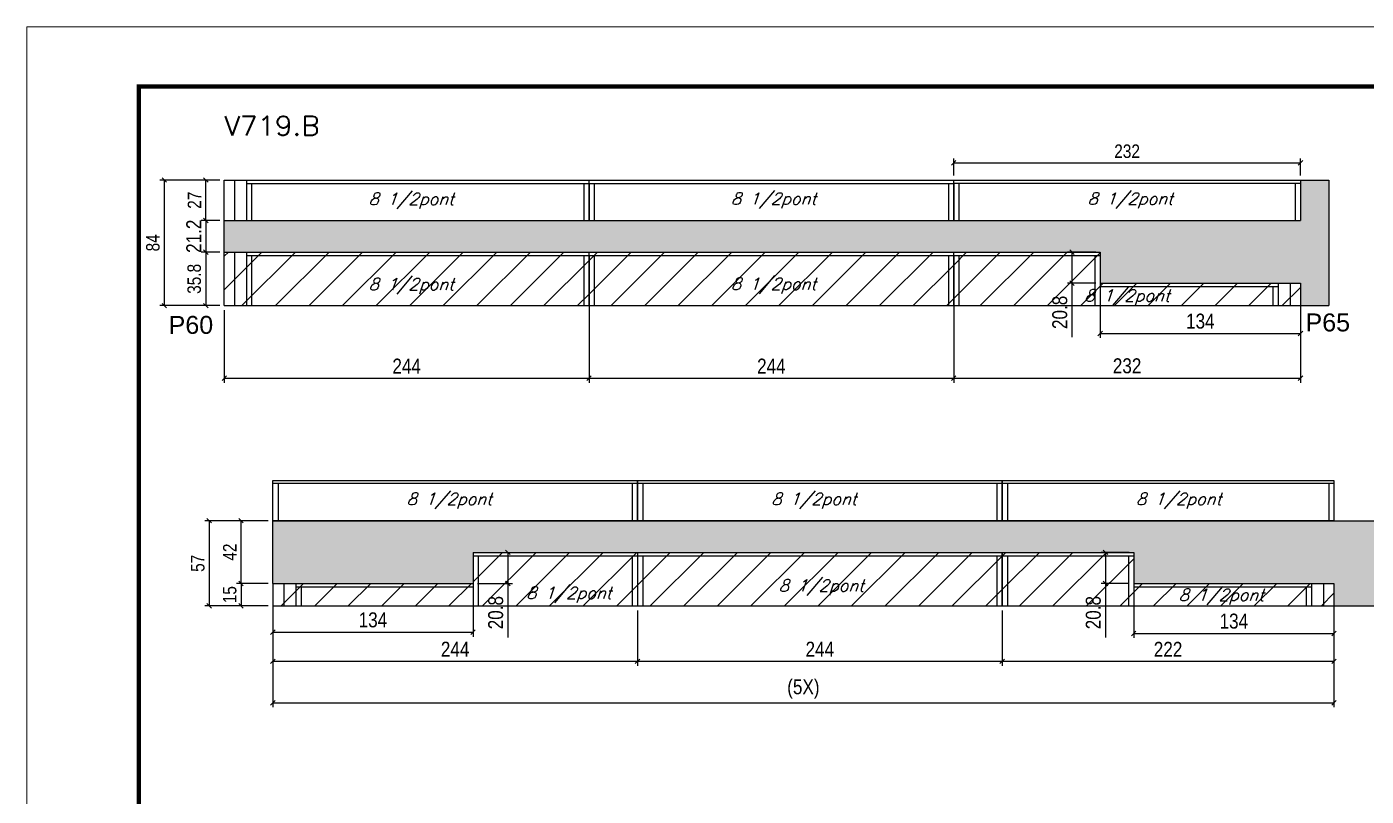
# Model space of a CAD drawing. Extents: x -20960 to -5926, y -2106 to 21915.
# Drawn here: x -12207 to -11311, y 14509 to 15024 of the extents above; entities that cross this region are included whole.
import ezdxf

# ---------------------------------------------------------------- set-up
doc = ezdxf.new("R2010")
doc.units = 0
doc.linetypes.add('DASHED', pattern=[0.75, 0.5, -0.25])
for name, color, linetype in [('5', 5, 'Continuous'), ('COTA', 241, 'Continuous'), ('Painéis', 200, 'Continuous'), ('SARR_2.2x7', 40, 'Continuous'), ('SARR_3.5x7', 81, 'Continuous'), ('texto', 7, 'Continuous')]:
    doc.layers.add(name, color=color, linetype=linetype)
for name, color, linetype, lineweight in [('Folhas', 255, 'Continuous', 9), ('Hachura', 251, 'Continuous', 9), ('SARRAFO DE PRESSAO', 251, 'DASHED', 9), ('Texto Seção', 7, 'Continuous', 15)]:
    doc.layers.add(name, color=color, linetype=linetype, lineweight=lineweight)
doc.styles.add('COTA TECNICA', font='techl___.ttf', dxfattribs={"height": 10})
doc.styles.add('COTA TECNICA-50', font='techl___.ttf', dxfattribs={"height": 9})
doc.styles.add('REGUA-120', font='ROMANS.shx', dxfattribs={"height": 15})
doc.styles.add('Romans', font='romans.shx')
doc.styles.get("Standard").update_dxf_attribs({"font": 'arial.ttf'})
doc.dimstyles.new('COTA PAINEL-50', dxfattribs={"dimtxt": 9, "dimasz": 3, "dimexe": 3, "dimexo": 3, "dimgap": 3, "dimtad": 1, "dimdec": 1, "dimzin": 12, "dimdsep": 46, "dimtxsty": 'COTA TECNICA-50', "dimblk1": 'OBLIQUE', "dimblk2": 'OBLIQUE', "dimsah": 1, "dimcen": 0.9, "dimclrd": 4, "dimclre": 4, "dimclrt": 240, "dimadec": 1, "dimazin": 3, "dimtfac": 1, "dimtdec": 1, "dimtmove": 0, "dimatfit": 3, "dimfxl": 1, "dimtolj": 1, "dimtzin": 12, "dimarcsym": 0})
doc.dimstyles.new('PAINEL', dxfattribs={"dimtxt": 10, "dimasz": 3, "dimexe": 3, "dimexo": 3, "dimgap": 3, "dimtad": 1, "dimdec": 1, "dimzin": 12, "dimdsep": 46, "dimtxsty": 'COTA TECNICA', "dimblk1": 'OBLIQUE', "dimblk2": 'OBLIQUE', "dimsah": 1, "dimcen": 0.9, "dimclrd": 4, "dimclre": 4, "dimclrt": 240, "dimadec": 1, "dimazin": 3, "dimtfac": 1, "dimtdec": 1, "dimtmove": 0, "dimatfit": 3, "dimfxl": 1, "dimtolj": 1, "dimtzin": 12, "dimarcsym": 0})
pattern_1 = [(45, (-154057.68, -13739.281), (-11.2253202, 11.2253202), [])]
pattern_2 = [(45, (-154105.2, -13739.281), (-11.2253202, 11.2253202), [])]

# ---------------------------------------------------------------- blocks, each defined once
blk = doc.blocks.new('9999999999')
at = {"layer": 'Folhas'}
blk.add_lwpolyline([(98138.98, 34190.21), (99623.98, 34190.21), (99623.98, 35240.21), (98138.98, 35240.21)], close=True, dxfattribs=at)
at = {"layer": 'Folhas', "color": 30, "const_width": 3}
blk.add_lwpolyline([(98213.98, 34230.21), (99583.98, 34230.21), (99583.98, 35200.21), (98213.98, 35200.21)], close=True, dxfattribs=at)
blk = doc.blocks.new('_Oblique')
at = {"color": 0, "linetype": 'ByBlock', "lineweight": -2}
blk.add_line((-0.5, -0.5), (0.5, 0.5), dxfattribs=at)
blk = doc.blocks.new('*D747')
at = {"layer": 'COTA', "color": 4, "lineweight": -2, "ltscale": 25, "transparency": 16777216}
for p, q in [((-12074.84, 14834.37), (-12074.84, 14785.81)), ((-11830.84, 14834.37), (-11830.84, 14785.81)), ((-12074.84, 14788.81), (-11830.84, 14788.81))]:
    blk.add_line(p, q, dxfattribs=at)
at = {"layer": 'Defpoints', "color": 0, "ltscale": 25, "transparency": 16777216}
for p in [(-12074.84, 14837.37), (-11830.84, 14837.37), (-11830.84, 14788.81)]:
    blk.add_point(p, dxfattribs=at)
at = {"layer": 'COTA', "color": 4, "lineweight": -2, "ltscale": 25, "transparency": 16777216, "xscale": 3, "yscale": 3, "zscale": 3, "rotation": 180}
blk.add_blockref('_Oblique', (-12074.84, 14788.81), dxfattribs=at)
at = {"layer": 'COTA', "color": 4, "lineweight": -2, "ltscale": 25, "transparency": 16777216, "xscale": 3, "yscale": 3, "zscale": 3}
blk.add_blockref('_Oblique', (-11830.84, 14788.81), dxfattribs=at)
at = {"layer": 'COTA', "color": 240, "ltscale": 25, "transparency": 16777216, "insert": (-11952.84, 14796.88), "char_height": 10, "attachment_point": 5, "style": 'COTA TECNICA'}
blk.add_mtext('\\A1;244', dxfattribs=at)
blk = doc.blocks.new('*D748')
at = {"layer": 'COTA', "color": 4, "lineweight": -2, "ltscale": 25, "transparency": 16777216}
for p, q in [((-11830.84, 14838.37), (-11830.84, 14785.81)), ((-11586.84, 14838.37), (-11586.84, 14785.81)), ((-11830.84, 14788.81), (-11586.84, 14788.81))]:
    blk.add_line(p, q, dxfattribs=at)
at = {"layer": 'Defpoints', "color": 0, "ltscale": 25, "transparency": 16777216}
for p in [(-11830.84, 14841.37), (-11586.84, 14841.37), (-11586.84, 14788.81)]:
    blk.add_point(p, dxfattribs=at)
at = {"layer": 'COTA', "color": 4, "lineweight": -2, "ltscale": 25, "transparency": 16777216, "xscale": 3, "yscale": 3, "zscale": 3, "rotation": 180}
blk.add_blockref('_Oblique', (-11830.84, 14788.81), dxfattribs=at)
at = {"layer": 'COTA', "color": 4, "lineweight": -2, "ltscale": 25, "transparency": 16777216, "xscale": 3, "yscale": 3, "zscale": 3}
blk.add_blockref('_Oblique', (-11586.84, 14788.81), dxfattribs=at)
at = {"layer": 'COTA', "color": 240, "ltscale": 25, "transparency": 16777216, "insert": (-11708.84, 14796.88), "char_height": 10, "attachment_point": 5, "style": 'COTA TECNICA'}
blk.add_mtext('\\A1;244', dxfattribs=at)
blk = doc.blocks.new('*D749')
at = {"layer": 'COTA', "color": 4, "lineweight": -2, "ltscale": 25, "transparency": 16777216}
for p, q in [((-11586.84, 14838.37), (-11586.84, 14785.81)), ((-11354.84, 14834.37), (-11354.84, 14785.81)), ((-11586.84, 14788.81), (-11354.84, 14788.81))]:
    blk.add_line(p, q, dxfattribs=at)
at = {"layer": 'Defpoints', "color": 0, "ltscale": 25, "transparency": 16777216}
for p in [(-11586.84, 14841.37), (-11354.84, 14837.37), (-11354.84, 14788.81)]:
    blk.add_point(p, dxfattribs=at)
at = {"layer": 'COTA', "color": 4, "lineweight": -2, "ltscale": 25, "transparency": 16777216, "xscale": 3, "yscale": 3, "zscale": 3, "rotation": 180}
blk.add_blockref('_Oblique', (-11586.84, 14788.81), dxfattribs=at)
at = {"layer": 'COTA', "color": 4, "lineweight": -2, "ltscale": 25, "transparency": 16777216, "xscale": 3, "yscale": 3, "zscale": 3}
blk.add_blockref('_Oblique', (-11354.84, 14788.81), dxfattribs=at)
at = {"layer": 'COTA', "color": 240, "ltscale": 25, "transparency": 16777216, "insert": (-11470.84, 14797.03), "char_height": 10, "attachment_point": 5, "style": 'COTA TECNICA'}
blk.add_mtext('\\A1;232', dxfattribs=at)
blk = doc.blocks.new('*D750')
at = {"layer": 'COTA', "color": 4, "lineweight": -2, "ltscale": 25, "transparency": 16777216}
for p, q in [((-12042.42, 14633.45), (-12042.42, 14596.4)), ((-11798.42, 14633.45), (-11798.42, 14596.4)), ((-12042.42, 14599.4), (-11798.42, 14599.4))]:
    blk.add_line(p, q, dxfattribs=at)
at = {"layer": 'Defpoints', "color": 0, "ltscale": 25, "transparency": 16777216}
for p in [(-12042.42, 14636.45), (-11798.42, 14636.45), (-11798.42, 14599.4)]:
    blk.add_point(p, dxfattribs=at)
at = {"layer": 'COTA', "color": 4, "lineweight": -2, "ltscale": 25, "transparency": 16777216, "xscale": 3, "yscale": 3, "zscale": 3, "rotation": 180}
blk.add_blockref('_Oblique', (-12042.42, 14599.4), dxfattribs=at)
at = {"layer": 'COTA', "color": 4, "lineweight": -2, "ltscale": 25, "transparency": 16777216, "xscale": 3, "yscale": 3, "zscale": 3}
blk.add_blockref('_Oblique', (-11798.42, 14599.4), dxfattribs=at)
at = {"layer": 'COTA', "color": 240, "ltscale": 25, "transparency": 16777216, "insert": (-11920.42, 14607.47), "char_height": 10, "attachment_point": 5, "style": 'COTA TECNICA'}
blk.add_mtext('\\A1;244', dxfattribs=at)
blk = doc.blocks.new('*D751')
at = {"layer": 'COTA', "color": 4, "lineweight": -2, "ltscale": 25, "transparency": 16777216}
for p, q in [((-11798.42, 14633.45), (-11798.42, 14596.4)), ((-11554.42, 14633.45), (-11554.42, 14596.4)), ((-11798.42, 14599.4), (-11554.42, 14599.4))]:
    blk.add_line(p, q, dxfattribs=at)
at = {"layer": 'Defpoints', "color": 0, "ltscale": 25, "transparency": 16777216}
for p in [(-11798.42, 14636.45), (-11554.42, 14636.45), (-11554.42, 14599.4)]:
    blk.add_point(p, dxfattribs=at)
at = {"layer": 'COTA', "color": 4, "lineweight": -2, "ltscale": 25, "transparency": 16777216, "xscale": 3, "yscale": 3, "zscale": 3, "rotation": 180}
blk.add_blockref('_Oblique', (-11798.42, 14599.4), dxfattribs=at)
at = {"layer": 'COTA', "color": 4, "lineweight": -2, "ltscale": 25, "transparency": 16777216, "xscale": 3, "yscale": 3, "zscale": 3}
blk.add_blockref('_Oblique', (-11554.42, 14599.4), dxfattribs=at)
at = {"layer": 'COTA', "color": 240, "ltscale": 25, "transparency": 16777216, "insert": (-11676.42, 14607.47), "char_height": 10, "attachment_point": 5, "style": 'COTA TECNICA'}
blk.add_mtext('\\A1;244', dxfattribs=at)
blk = doc.blocks.new('*D771')
at = {"layer": 'COTA', "color": 4, "lineweight": -2, "ltscale": 25, "transparency": 16777216}
for p, q in [((-11488.84, 14849.37), (-11488.84, 14815.71)), ((-11354.84, 14849.38), (-11354.84, 14815.71)), ((-11488.84, 14818.71), (-11354.84, 14818.71))]:
    blk.add_line(p, q, dxfattribs=at)
at = {"layer": 'Defpoints', "color": 0, "ltscale": 25, "transparency": 16777216}
for p in [(-11488.84, 14852.37), (-11354.84, 14852.38), (-11354.84, 14818.71)]:
    blk.add_point(p, dxfattribs=at)
at = {"layer": 'COTA', "color": 4, "lineweight": -2, "ltscale": 25, "transparency": 16777216, "xscale": 3, "yscale": 3, "zscale": 3, "rotation": 180}
blk.add_blockref('_Oblique', (-11488.84, 14818.71), dxfattribs=at)
at = {"layer": 'COTA', "color": 4, "lineweight": -2, "ltscale": 25, "transparency": 16777216, "xscale": 3, "yscale": 3, "zscale": 3}
blk.add_blockref('_Oblique', (-11354.84, 14818.71), dxfattribs=at)
at = {"layer": 'COTA', "color": 240, "ltscale": 25, "transparency": 16777216, "insert": (-11421.84, 14826.93), "char_height": 10, "attachment_point": 5, "style": 'COTA TECNICA'}
blk.add_mtext('\\A1;134', dxfattribs=at)
blk = doc.blocks.new('*D772')
at = {"layer": 'COTA', "color": 4, "lineweight": -2, "ltscale": 25, "transparency": 16777216}
for p, q in [((-12042.42, 14648.45), (-12042.42, 14615.83)), ((-11908.42, 14648.45), (-11908.42, 14615.83)), ((-12042.42, 14618.83), (-11908.42, 14618.83))]:
    blk.add_line(p, q, dxfattribs=at)
at = {"layer": 'Defpoints', "color": 0, "ltscale": 25, "transparency": 16777216}
for p in [(-12042.42, 14651.45), (-11908.42, 14651.45), (-11908.42, 14618.83)]:
    blk.add_point(p, dxfattribs=at)
at = {"layer": 'COTA', "color": 4, "lineweight": -2, "ltscale": 25, "transparency": 16777216, "xscale": 3, "yscale": 3, "zscale": 3, "rotation": 180}
blk.add_blockref('_Oblique', (-12042.42, 14618.83), dxfattribs=at)
at = {"layer": 'COTA', "color": 4, "lineweight": -2, "ltscale": 25, "transparency": 16777216, "xscale": 3, "yscale": 3, "zscale": 3}
blk.add_blockref('_Oblique', (-11908.42, 14618.83), dxfattribs=at)
at = {"layer": 'COTA', "color": 240, "ltscale": 25, "transparency": 16777216, "insert": (-11975.42, 14627.05), "char_height": 10, "attachment_point": 5, "style": 'COTA TECNICA'}
blk.add_mtext('\\A1;134', dxfattribs=at)
blk = doc.blocks.new('*D773')
at = {"layer": 'COTA', "color": 4, "lineweight": -2, "ltscale": 25, "transparency": 16777216}
for p, q in [((-11491.84, 14873.17), (-11510.7, 14873.17)), ((-11507.7, 14873.17), (-11507.7, 14852.37)), ((-11491.84, 14852.37), (-11510.7, 14852.37)), ((-11507.7, 14852.37), (-11507.7, 14816.33))]:
    blk.add_line(p, q, dxfattribs=at)
at = {"layer": 'Defpoints', "color": 0, "ltscale": 25, "transparency": 16777216}
for p in [(-11488.84, 14873.17), (-11507.7, 14852.37), (-11488.84, 14852.37)]:
    blk.add_point(p, dxfattribs=at)
at = {"layer": 'COTA', "color": 4, "lineweight": -2, "ltscale": 25, "transparency": 16777216, "xscale": 3, "yscale": 3, "zscale": 3}
for p, rotation in [((-11507.7, 14873.17), 90), ((-11507.7, 14852.37), 270)]:
    blk.add_blockref('_Oblique', p, dxfattribs=dict(at, rotation=rotation))
at = {"layer": 'COTA', "color": 240, "ltscale": 25, "transparency": 16777216, "insert": (-11515.83, 14832.85), "char_height": 10, "attachment_point": 5, "rotation": 90, "style": 'COTA TECNICA'}
blk.add_mtext('\\A1;20.8', dxfattribs=at)
blk = doc.blocks.new('*D774')
at = {"layer": 'COTA', "color": 4, "lineweight": -2, "ltscale": 25, "transparency": 16777216}
for p, q in [((-11905.42, 14672.25), (-11882.12, 14672.25)), ((-11885.12, 14672.25), (-11885.12, 14651.45)), ((-11905.42, 14651.45), (-11882.12, 14651.45)), ((-11885.12, 14651.45), (-11885.12, 14615.41))]:
    blk.add_line(p, q, dxfattribs=at)
at = {"layer": 'Defpoints', "color": 0, "ltscale": 25, "transparency": 16777216}
for p in [(-11908.42, 14672.25), (-11908.42, 14651.45), (-11885.12, 14651.45)]:
    blk.add_point(p, dxfattribs=at)
at = {"layer": 'COTA', "color": 4, "lineweight": -2, "ltscale": 25, "transparency": 16777216, "xscale": 3, "yscale": 3, "zscale": 3}
for p, rotation in [((-11885.12, 14672.25), 90), ((-11885.12, 14651.45), 270)]:
    blk.add_blockref('_Oblique', p, dxfattribs=dict(at, rotation=rotation))
at = {"layer": 'COTA', "color": 240, "ltscale": 25, "transparency": 16777216, "insert": (-11893.24, 14631.93), "char_height": 10, "attachment_point": 5, "rotation": 90, "style": 'COTA TECNICA'}
blk.add_mtext('\\A1;20.8', dxfattribs=at)
blk = doc.blocks.new('*D752')
at = {"layer": 'COTA', "color": 4, "lineweight": -2, "ltscale": 25, "transparency": 16777216}
for p, q in [((-12077.84, 14894.37), (-12090.25, 14894.37)), ((-12087.25, 14894.37), (-12087.25, 14873.17)), ((-12077.84, 14873.17), (-12090.25, 14873.17))]:
    blk.add_line(p, q, dxfattribs=at)
at = {"layer": 'Defpoints', "color": 0, "ltscale": 25, "transparency": 16777216}
for p in [(-12074.84, 14894.37), (-12087.25, 14873.17), (-12074.84, 14873.17)]:
    blk.add_point(p, dxfattribs=at)
at = {"layer": 'COTA', "color": 4, "lineweight": -2, "ltscale": 25, "transparency": 16777216, "xscale": 3, "yscale": 3, "zscale": 3}
for p, rotation in [((-12087.25, 14894.37), 90), ((-12087.25, 14873.17), 270)]:
    blk.add_blockref('_Oblique', p, dxfattribs=dict(at, rotation=rotation))
at = {"layer": 'COTA', "color": 240, "ltscale": 25, "transparency": 16777216, "insert": (-12095.3, 14883.77), "char_height": 10, "attachment_point": 5, "rotation": 90, "style": 'COTA TECNICA'}
blk.add_mtext('\\A1;21.2', dxfattribs=at)
blk = doc.blocks.new('*D775')
at = {"layer": 'COTA', "color": 4, "lineweight": -2, "ltscale": 25, "transparency": 16777216}
for p, q in [((-11554.42, 14633.45), (-11554.42, 14596.4)), ((-11332.42, 14633.45), (-11332.42, 14596.4)), ((-11554.42, 14599.4), (-11332.42, 14599.4))]:
    blk.add_line(p, q, dxfattribs=at)
at = {"layer": 'Defpoints', "color": 0, "ltscale": 25, "transparency": 16777216}
for p in [(-11554.42, 14636.45), (-11332.42, 14636.45), (-11332.42, 14599.4)]:
    blk.add_point(p, dxfattribs=at)
at = {"layer": 'COTA', "color": 4, "lineweight": -2, "ltscale": 25, "transparency": 16777216, "xscale": 3, "yscale": 3, "zscale": 3, "rotation": 180}
blk.add_blockref('_Oblique', (-11554.42, 14599.4), dxfattribs=at)
at = {"layer": 'COTA', "color": 4, "lineweight": -2, "ltscale": 25, "transparency": 16777216, "xscale": 3, "yscale": 3, "zscale": 3}
blk.add_blockref('_Oblique', (-11332.42, 14599.4), dxfattribs=at)
at = {"layer": 'COTA', "color": 240, "ltscale": 25, "transparency": 16777216, "insert": (-11443.42, 14607.4), "char_height": 10, "attachment_point": 5, "style": 'COTA TECNICA'}
blk.add_mtext('\\A1;222', dxfattribs=at)
blk = doc.blocks.new('*D776')
at = {"layer": 'COTA', "color": 4, "lineweight": -2, "ltscale": 25, "transparency": 16777216}
for p, q in [((-11466.42, 14648.45), (-11466.42, 14615)), ((-11332.42, 14648.46), (-11332.42, 14615)), ((-11466.42, 14618), (-11332.42, 14618))]:
    blk.add_line(p, q, dxfattribs=at)
at = {"layer": 'Defpoints', "color": 0, "ltscale": 25, "transparency": 16777216}
for p in [(-11466.42, 14651.45), (-11332.42, 14651.46), (-11332.42, 14618)]:
    blk.add_point(p, dxfattribs=at)
at = {"layer": 'COTA', "color": 4, "lineweight": -2, "ltscale": 25, "transparency": 16777216, "xscale": 3, "yscale": 3, "zscale": 3, "rotation": 180}
blk.add_blockref('_Oblique', (-11466.42, 14618), dxfattribs=at)
at = {"layer": 'COTA', "color": 4, "lineweight": -2, "ltscale": 25, "transparency": 16777216, "xscale": 3, "yscale": 3, "zscale": 3}
blk.add_blockref('_Oblique', (-11332.42, 14618), dxfattribs=at)
at = {"layer": 'COTA', "color": 240, "ltscale": 25, "transparency": 16777216, "insert": (-11399.42, 14626.21), "char_height": 10, "attachment_point": 5, "style": 'COTA TECNICA'}
blk.add_mtext('\\A1;134', dxfattribs=at)
blk = doc.blocks.new('*D777')
at = {"layer": 'COTA', "color": 4, "lineweight": -2, "ltscale": 25, "transparency": 16777216}
for p, q in [((-11469.42, 14672.25), (-11488.28, 14672.25)), ((-11485.28, 14672.25), (-11485.28, 14651.45)), ((-11469.42, 14651.45), (-11488.28, 14651.45)), ((-11485.28, 14651.45), (-11485.28, 14615.41))]:
    blk.add_line(p, q, dxfattribs=at)
at = {"layer": 'Defpoints', "color": 0, "ltscale": 25, "transparency": 16777216}
for p in [(-11466.42, 14672.25), (-11485.28, 14651.45), (-11466.42, 14651.45)]:
    blk.add_point(p, dxfattribs=at)
at = {"layer": 'COTA', "color": 4, "lineweight": -2, "ltscale": 25, "transparency": 16777216, "xscale": 3, "yscale": 3, "zscale": 3}
for p, rotation in [((-11485.28, 14672.25), 90), ((-11485.28, 14651.45), 270)]:
    blk.add_blockref('_Oblique', p, dxfattribs=dict(at, rotation=rotation))
at = {"layer": 'COTA', "color": 240, "ltscale": 25, "transparency": 16777216, "insert": (-11493.41, 14631.93), "char_height": 10, "attachment_point": 5, "rotation": 90, "style": 'COTA TECNICA'}
blk.add_mtext('\\A1;20.8', dxfattribs=at)
blk = doc.blocks.new('*D765')
at = {"layer": 'COTA', "color": 4, "lineweight": -2, "ltscale": 25, "transparency": 16777216}
for p, q in [((-12042.42, 14633.45), (-12042.42, 14568.6)), ((-11332.42, 14597.45), (-11332.42, 14568.6)), ((-12042.42, 14571.6), (-11332.42, 14571.6))]:
    blk.add_line(p, q, dxfattribs=at)
at = {"layer": 'Defpoints', "color": 0, "ltscale": 25, "transparency": 16777216}
for p in [(-12042.42, 14636.45), (-11332.42, 14600.45), (-11332.42, 14571.6)]:
    blk.add_point(p, dxfattribs=at)
at = {"layer": 'COTA', "color": 4, "lineweight": -2, "ltscale": 25, "transparency": 16777216, "xscale": 3, "yscale": 3, "zscale": 3, "rotation": 180}
blk.add_blockref('_Oblique', (-12042.42, 14571.6), dxfattribs=at)
at = {"layer": 'COTA', "color": 4, "lineweight": -2, "ltscale": 25, "transparency": 16777216, "xscale": 3, "yscale": 3, "zscale": 3}
blk.add_blockref('_Oblique', (-11332.42, 14571.6), dxfattribs=at)
at = {"layer": 'COTA', "color": 240, "ltscale": 25, "transparency": 16777216, "insert": (-11687.42, 14580.82), "char_height": 10, "attachment_point": 5, "style": 'COTA TECNICA'}
blk.add_mtext('\\A1;(5X)', dxfattribs=at)
blk = doc.blocks.new('*D739')
at = {"layer": 'COTA', "color": 4, "lineweight": -2, "transparency": 16777216}
for p, q in [((-12077.84, 14921.37), (-12118.01, 14921.37)), ((-12115.01, 14921.37), (-12115.01, 14837.37)), ((-12077.84, 14837.37), (-12118.01, 14837.37))]:
    blk.add_line(p, q, dxfattribs=at)
at = {"layer": 'Defpoints', "color": 0, "transparency": 16777216}
for p in [(-12074.84, 14921.37), (-12115.01, 14837.37), (-12074.84, 14837.37)]:
    blk.add_point(p, dxfattribs=at)
at = {"layer": 'COTA', "color": 4, "lineweight": -2, "transparency": 16777216, "xscale": 3, "yscale": 3, "zscale": 3}
for p, rotation in [((-12115.01, 14921.37), 90), ((-12115.01, 14837.37), 270)]:
    blk.add_blockref('_Oblique', p, dxfattribs=dict(at, rotation=rotation))
at = {"layer": 'COTA', "color": 240, "transparency": 16777216, "insert": (-12122.6, 14879.37), "char_height": 9, "attachment_point": 5, "rotation": 90, "style": 'COTA TECNICA-50'}
blk.add_mtext('\\A1;84', dxfattribs=at)
blk = doc.blocks.new('*D758')
at = {"layer": 'COTA', "color": 4, "lineweight": -2, "transparency": 16777216}
for p, q in [((-12045.42, 14693.45), (-12087.96, 14693.45)), ((-12084.96, 14693.45), (-12084.96, 14636.45)), ((-12045.42, 14636.45), (-12087.96, 14636.45))]:
    blk.add_line(p, q, dxfattribs=at)
at = {"layer": 'Defpoints', "color": 0, "transparency": 16777216}
for p in [(-12042.42, 14693.45), (-12084.96, 14636.45), (-12042.42, 14636.45)]:
    blk.add_point(p, dxfattribs=at)
at = {"layer": 'COTA', "color": 4, "lineweight": -2, "transparency": 16777216, "xscale": 3, "yscale": 3, "zscale": 3}
for p, rotation in [((-12084.96, 14693.45), 90), ((-12084.96, 14636.45), 270)]:
    blk.add_blockref('_Oblique', p, dxfattribs=dict(at, rotation=rotation))
at = {"layer": 'COTA', "color": 240, "transparency": 16777216, "insert": (-12092.56, 14664.95), "char_height": 9, "attachment_point": 5, "rotation": 90, "style": 'COTA TECNICA-50'}
blk.add_mtext('\\A1;57', dxfattribs=at)
blk = doc.blocks.new('*D759')
at = {"layer": 'COTA', "color": 4, "lineweight": -2, "transparency": 16777216}
for p, q in [((-12077.84, 14873.17), (-12090.25, 14873.17)), ((-12087.25, 14873.17), (-12087.25, 14837.37)), ((-12077.84, 14837.37), (-12090.25, 14837.37))]:
    blk.add_line(p, q, dxfattribs=at)
at = {"layer": 'Defpoints', "color": 0, "transparency": 16777216}
for p in [(-12074.84, 14873.17), (-12087.25, 14837.37), (-12074.84, 14837.37)]:
    blk.add_point(p, dxfattribs=at)
at = {"layer": 'COTA', "color": 4, "lineweight": -2, "transparency": 16777216, "xscale": 3, "yscale": 3, "zscale": 3}
for p, rotation in [((-12087.25, 14873.17), 90), ((-12087.25, 14837.37), 270)]:
    blk.add_blockref('_Oblique', p, dxfattribs=dict(at, rotation=rotation))
at = {"layer": 'COTA', "color": 240, "transparency": 16777216, "insert": (-12094.96, 14855.27), "char_height": 9, "attachment_point": 5, "rotation": 90, "style": 'COTA TECNICA-50'}
blk.add_mtext('\\A1;35.8', dxfattribs=at)
blk = doc.blocks.new('*D760')
at = {"layer": 'COTA', "color": 4, "lineweight": -2, "transparency": 16777216}
for p, q in [((-12045.42, 14651.45), (-12066.62, 14651.45)), ((-12063.62, 14651.45), (-12063.62, 14636.45)), ((-12045.42, 14636.45), (-12066.62, 14636.45))]:
    blk.add_line(p, q, dxfattribs=at)
at = {"layer": 'Defpoints', "color": 0, "transparency": 16777216}
for p in [(-12042.42, 14651.45), (-12063.62, 14636.45), (-12042.42, 14636.45)]:
    blk.add_point(p, dxfattribs=at)
at = {"layer": 'COTA', "color": 4, "lineweight": -2, "transparency": 16777216, "xscale": 3, "yscale": 3, "zscale": 3}
for p, rotation in [((-12063.62, 14651.45), 90), ((-12063.62, 14636.45), 270)]:
    blk.add_blockref('_Oblique', p, dxfattribs=dict(at, rotation=rotation))
at = {"layer": 'COTA', "color": 240, "transparency": 16777216, "insert": (-12071.22, 14643.95), "char_height": 9, "attachment_point": 5, "rotation": 90, "style": 'COTA TECNICA-50'}
blk.add_mtext('\\A1;15', dxfattribs=at)
blk = doc.blocks.new('*D740')
at = {"layer": 'COTA', "color": 4, "lineweight": -2, "transparency": 16777216}
for p, q in [((-12045.42, 14693.45), (-12066.62, 14693.45)), ((-12063.62, 14651.45), (-12063.62, 14693.45)), ((-12045.42, 14651.45), (-12066.62, 14651.45))]:
    blk.add_line(p, q, dxfattribs=at)
at = {"layer": 'Defpoints', "color": 0, "transparency": 16777216}
for p in [(-12063.62, 14693.45), (-12042.42, 14693.45), (-12042.42, 14651.45)]:
    blk.add_point(p, dxfattribs=at)
at = {"layer": 'COTA', "color": 4, "lineweight": -2, "transparency": 16777216, "xscale": 3, "yscale": 3, "zscale": 3}
for p, rotation in [((-12063.62, 14693.45), 90), ((-12063.62, 14651.45), 270)]:
    blk.add_blockref('_Oblique', p, dxfattribs=dict(at, rotation=rotation))
at = {"layer": 'COTA', "color": 240, "transparency": 16777216, "insert": (-12071.19, 14672.45), "char_height": 9, "attachment_point": 5, "rotation": 90, "style": 'COTA TECNICA-50'}
blk.add_mtext('\\A1;42', dxfattribs=at)
blk = doc.blocks.new('*D754')
at = {"layer": 'COTA', "color": 4, "lineweight": -2, "transparency": 16777216}
for p, q in [((-12077.84, 14921.37), (-12090.25, 14921.37)), ((-12087.25, 14894.37), (-12087.25, 14921.37)), ((-12077.84, 14894.37), (-12090.25, 14894.37))]:
    blk.add_line(p, q, dxfattribs=at)
at = {"layer": 'Defpoints', "color": 0, "transparency": 16777216}
for p in [(-12087.25, 14921.37), (-12074.84, 14921.37), (-12074.84, 14894.37)]:
    blk.add_point(p, dxfattribs=at)
at = {"layer": 'COTA', "color": 4, "lineweight": -2, "transparency": 16777216, "xscale": 3, "yscale": 3, "zscale": 3}
for p, rotation in [((-12087.25, 14921.37), 90), ((-12087.25, 14894.37), 270)]:
    blk.add_blockref('_Oblique', p, dxfattribs=dict(at, rotation=rotation))
at = {"layer": 'COTA', "color": 240, "transparency": 16777216, "insert": (-12094.81, 14907.87), "char_height": 9, "attachment_point": 5, "rotation": 90, "style": 'COTA TECNICA-50'}
blk.add_mtext('\\A1;27', dxfattribs=at)
blk = doc.blocks.new('*D755')
at = {"layer": 'COTA', "color": 4, "lineweight": -2, "transparency": 16777216}
for p, q in [((-11586.84, 14924.37), (-11586.84, 14935.92)), ((-11586.84, 14932.92), (-11354.84, 14932.92)), ((-11354.84, 14924.37), (-11354.84, 14935.92))]:
    blk.add_line(p, q, dxfattribs=at)
at = {"layer": 'Defpoints', "color": 0, "transparency": 16777216}
for p in [(-11354.84, 14932.92), (-11586.84, 14921.37), (-11354.84, 14921.37)]:
    blk.add_point(p, dxfattribs=at)
at = {"layer": 'COTA', "color": 4, "lineweight": -2, "transparency": 16777216, "xscale": 3, "yscale": 3, "zscale": 3, "rotation": 180}
blk.add_blockref('_Oblique', (-11586.84, 14932.92), dxfattribs=at)
at = {"layer": 'COTA', "color": 4, "lineweight": -2, "transparency": 16777216, "xscale": 3, "yscale": 3, "zscale": 3}
blk.add_blockref('_Oblique', (-11354.84, 14932.92), dxfattribs=at)
at = {"layer": 'COTA', "color": 240, "transparency": 16777216, "insert": (-11470.84, 14940.62), "char_height": 9, "attachment_point": 5, "style": 'COTA TECNICA-50'}
blk.add_mtext('\\A1;232', dxfattribs=at)

msp = doc.modelspace()

# ---------------------------------------------------------------- hatches: boundary and pattern name
at = {"layer": 'COTA', "linetype": 'ByBlock'}
h = msp.add_hatch(dxfattribs=at)
h.set_pattern_fill('AR-CONC', color=256, scale=0.03)
h.set_pattern_definition([(50, (-152506.6997, -9144.981), (5.46554007, -0.47817257), [0.5715, -6.2865]), (355, (-152506.6997, -9144.981), (-1.05730264, 5.73170536), [0.4572, -5.02921753]), (100.4514447, (-152506.244, -9145.021), (4.40823741, 5.25353256), [0.48570026, -5.34270734]), (46.1842, (-152506.7, -9143.457), (8.13237123, -1.26126984), [0.85725, -9.42975]), (96.6355576, (-152506.022, -9143.562), (7.122124, 7.42278374), [0.7285507, -8.01406824]), (351.184151, (-152506.7, -9143.457), (7.122124, 7.42278374), [0.685799, -7.54379196]), (21, (-152505.9377, -9143.838), (4.54843174, -3.06795595), [0.5715, -6.2865]), (326, (-152505.9377, -9143.838), (1.85406085, 5.52563898), [0.4572, -5.0292]), (71.451445, (-152505.5586, -9144.0936), (6.40249258, 2.45768307), [0.48570026, -5.34269813]), (37.5, (-152506.6997, -9144.9809), (0.092658098, 2.536651166), [0, -4.96824, 0, -5.1054, 0, -5.04825]), (7.5, (-152506.6997, -9144.981), (2.004589875, 3.005417245), [0, -2.91084, 0, -4.85394, 0, -1.92405]), (327.5, (-152508.399, -9144.9809), (4.067717855, -0.17186232), [0, -1.905, 0, -5.9436, 0, -7.8867]), (317.5, (-152509.161, -9144.981), (4.44387544, 0.76279473), [0, -2.4765, 0, -3.94716, 0, -5.6007])])
h.paths.add_polyline_path([(-11354.84, 14921.37), (-11354.84, 14894.37), (-12074.84, 14894.37), (-12074.84, 14873.17), (-11488.84, 14873.17), (-11488.84, 14852.37), (-11354.84, 14852.37), (-11354.84, 14837.37), (-11335.84, 14837.37), (-11335.84, 14921.37)])
h = msp.add_hatch(dxfattribs=at)
h.set_pattern_fill('AR-CONC', color=256, scale=0.03)
h.set_pattern_definition([(50, (-154057.6803, -13739.2813), (5.46554007, -0.47817257), [0.5715, -6.2865]), (355, (-154057.6803, -13739.2813), (-1.05730264, 5.73170536), [0.4572, -5.02921753]), (100.4514447, (-154057.225, -13739.321), (4.40823741, 5.25353256), [0.48570026, -5.34270734]), (46.1842, (-154057.68, -13737.757), (8.13237123, -1.26126984), [0.85725, -9.42975]), (96.6355576, (-154057.003, -13737.8624), (7.122124, 7.42278374), [0.7285507, -8.01406824]), (351.184151, (-154057.68, -13737.757), (7.122124, 7.42278374), [0.685799, -7.54379196]), (21, (-154056.9183, -13738.1383), (4.54843174, -3.06795595), [0.5715, -6.2865]), (326, (-154056.9183, -13738.1383), (1.85406085, 5.52563898), [0.4572, -5.0292]), (71.451445, (-154056.5393, -13738.394), (6.40249258, 2.45768307), [0.48570026, -5.34269813]), (37.5, (-154057.6803, -13739.2813), (0.092658098, 2.536651166), [0, -4.96824, 0, -5.1054, 0, -5.04825]), (7.5, (-154057.6803, -13739.2813), (2.004589875, 3.005417245), [0, -2.91084, 0, -4.85394, 0, -1.92405]), (327.5, (-154059.3796, -13739.2813), (4.067717855, -0.17186232), [0, -1.905, 0, -5.9436, 0, -7.8867]), (317.5, (-154060.1416, -13739.2813), (4.44387544, 0.76279473), [0, -2.4765, 0, -3.94716, 0, -5.6007])])
h.paths.add_polyline_path([(-11297.85, 14651.45), (-11163.85, 14651.45), (-11163.85, 14672.25), (-10952.35, 14672.26), (-10836.35, 14672.25), (-10836.35, 14693.45), (-10952.35, 14693.45), (-11908.42, 14693.45), (-12042.42, 14693.45), (-12042.42, 14651.45), (-11908.42, 14651.45), (-11908.42, 14672.25), (-11554.42, 14672.25), (-11554.42, 14672.25), (-11466.42, 14672.25), (-11466.42, 14651.45), (-11332.42, 14651.45), (-11332.42, 14636.45), (-11297.85, 14636.45)])
at = {"layer": 'Hachura', "ltscale": 25}
h = msp.add_hatch(dxfattribs=at)
h.set_pattern_fill('ANSI31', color=256, scale=5)
h.set_pattern_definition(pattern_2)
h.paths.add_polyline_path([(-12074.84, 14837.37), (-11830.84, 14837.37), (-11830.84, 14873.17), (-12074.84, 14873.17)])
h = msp.add_hatch(dxfattribs=at)
h.set_pattern_fill('ANSI31', color=256, scale=5)
h.set_pattern_definition(pattern_2)
h.paths.add_polyline_path([(-11830.84, 14837.37), (-11586.84, 14837.37), (-11586.84, 14873.17), (-11830.84, 14873.17)])
h = msp.add_hatch(dxfattribs=at)
h.set_pattern_fill('ANSI31', color=256, scale=5)
h.set_pattern_definition(pattern_2)
h.paths.add_polyline_path([(-11586.84, 14837.37), (-11354.84, 14837.37), (-11354.84, 14852.37), (-11488.84, 14852.37), (-11488.84, 14873.17), (-11586.84, 14873.17)])
h = msp.add_hatch(dxfattribs=at)
h.set_pattern_fill('ANSI31', color=256, scale=5)
h.set_pattern_definition(pattern_1)
h.paths.add_polyline_path([(-12042.42, 14636.45), (-11798.42, 14636.45), (-11798.42, 14672.25), (-11908.42, 14672.25), (-11908.42, 14651.45), (-12042.42, 14651.45)])
h = msp.add_hatch(dxfattribs=at)
h.set_pattern_fill('ANSI31', color=256, scale=5)
h.set_pattern_definition(pattern_1)
h.paths.add_polyline_path([(-11798.42, 14636.45), (-11554.42, 14636.45), (-11554.42, 14672.25), (-11798.42, 14672.25)])
h = msp.add_hatch(dxfattribs=at)
h.set_pattern_fill('ANSI31', color=256, scale=5)
h.set_pattern_definition(pattern_1)
h.paths.add_polyline_path([(-11554.42, 14636.45), (-11332.42, 14636.45), (-11332.42, 14651.45), (-11466.42, 14651.45), (-11466.42, 14672.25), (-11554.42, 14672.25)])

# ---------------------------------------------------------------- linework, layer by layer
at = {"layer": 'COTA', "linetype": 'ByBlock'}
for p, q in [((-11354.84, 14921.37), (-11335.84, 14921.37)), ((-11335.84, 14921.37), (-11335.84, 14837.37)), ((-12074.84, 14894.37), (-11488.84, 14894.37)), ((-12074.84, 14873.17), (-12074.84, 14894.37)), ((-11488.84, 14894.37), (-11354.84, 14894.37)), ((-11354.84, 14837.37), (-11335.84, 14837.37)), ((-12042.42, 14693.45), (-11908.42, 14693.45)), ((-12042.42, 14651.45), (-12042.42, 14693.45)), ((-11908.42, 14693.45), (-10952.35, 14693.45)), ((-11332.42, 14636.45), (-11297.85, 14636.45))]:
    msp.add_line(p, q, dxfattribs=at)
at = {"layer": 'Painéis', "ltscale": 25}
for p, q in [((-12074.84, 14894.37), (-12074.84, 14921.37)), ((-11830.84, 14894.37), (-11830.84, 14921.37)), ((-11586.84, 14894.37), (-11586.84, 14921.37)), ((-12074.84, 14837.37), (-12074.84, 14873.17)), ((-11830.84, 14837.37), (-11830.84, 14873.17)), ((-11586.84, 14837.37), (-11586.84, 14873.17)), ((-11488.84, 14873.17), (-11488.84, 14852.37)), ((-11354.84, 14852.37), (-11354.84, 14837.37)), ((-11908.42, 14672.25), (-11908.42, 14651.45)), ((-11798.42, 14672.25), (-11798.42, 14636.45)), ((-11554.42, 14672.25), (-11554.42, 14636.45)), ((-11554.42, 14636.45), (-11554.42, 14672.25)), ((-11554.42, 14672.25), (-11466.42, 14672.25)), ((-11466.42, 14672.25), (-11466.42, 14651.45)), ((-12042.42, 14651.45), (-12042.42, 14636.45)), ((-11332.42, 14651.45), (-11332.42, 14636.45))]:
    msp.add_line(p, q, dxfattribs=at)
at = {"layer": 'Painéis'}
for p, q in [((-12074.84, 14921.37), (-11354.84, 14921.37)), ((-11354.84, 14921.37), (-11354.84, 14894.37)), ((-12074.84, 14894.37), (-11354.84, 14894.37)), ((-12074.84, 14873.17), (-11488.84, 14873.17)), ((-11488.84, 14852.37), (-11354.84, 14852.37)), ((-12074.84, 14837.37), (-11354.84, 14837.37)), ((-11908.42, 14672.25), (-11554.42, 14672.25)), ((-12042.42, 14651.45), (-11908.42, 14651.45)), ((-11466.42, 14651.45), (-11332.42, 14651.45)), ((-12042.42, 14636.45), (-11332.42, 14636.45))]:
    msp.add_line(p, q, dxfattribs=at)
for points in [[(-12042.42, 14720.45), (-11798.42, 14720.45), (-11798.42, 14693.45), (-12042.42, 14693.45)], [(-11798.42, 14720.45), (-11554.42, 14720.45), (-11554.42, 14693.45), (-11798.42, 14693.45)], [(-11554.42, 14720.45), (-11332.42, 14720.45), (-11332.42, 14693.45), (-11554.42, 14693.45)]]:
    msp.add_lwpolyline(points, close=True, dxfattribs=at)
at = {"layer": 'SARR_2.2x7', "linetype": 'Continuous'}
for p, q in [((-12067.84, 14894.27), (-12067.84, 14921.37)), ((-12059.84, 14919.17), (-11830.84, 14919.17)), ((-11830.84, 14919.17), (-11586.84, 14919.17)), ((-11354.84, 14919.17), (-11586.84, 14919.17)), ((-12067.84, 14837.27), (-12067.84, 14873.17)), ((-12059.84, 14870.97), (-11830.84, 14870.97)), ((-11830.84, 14870.97), (-11586.84, 14870.97)), ((-11586.84, 14870.97), (-11488.84, 14870.97)), ((-11488.84, 14850.17), (-11369.84, 14850.17)), ((-11361.84, 14852.37), (-11361.84, 14837.37)), ((-11798.42, 14718.25), (-12042.42, 14718.25)), ((-11554.42, 14718.25), (-11798.42, 14718.25)), ((-11332.42, 14718.25), (-11554.42, 14718.25)), ((-11908.42, 14670.05), (-11798.42, 14670.05)), ((-11798.42, 14670.05), (-11554.42, 14670.05)), ((-11554.42, 14670.05), (-11466.42, 14670.05)), ((-12034.92, 14651.45), (-12034.92, 14636.45)), ((-12026.92, 14649.25), (-11908.42, 14649.25)), ((-11466.42, 14649.25), (-11347.42, 14649.25)), ((-11339.42, 14651.45), (-11339.42, 14636.45))]:
    msp.add_line(p, q, dxfattribs=at)
at = {"layer": 'SARR_3.5x7'}
for p, q in [((-12059.84, 14894.37), (-12059.84, 14921.37)), ((-12056.34, 14894.37), (-12056.34, 14919.17)), ((-11834.34, 14919.17), (-11834.34, 14894.37)), ((-11830.84, 14919.17), (-11830.84, 14894.37)), ((-11827.34, 14919.17), (-11827.34, 14894.37)), ((-11590.34, 14919.17), (-11590.34, 14894.37)), ((-11586.84, 14919.17), (-11586.84, 14894.37)), ((-11583.34, 14919.17), (-11583.34, 14894.37)), ((-11358.34, 14919.17), (-11358.34, 14894.37)), ((-11354.84, 14919.17), (-11354.84, 14894.37)), ((-12059.84, 14894.37), (-12056.34, 14894.37)), ((-11834.34, 14894.37), (-11827.34, 14894.37)), ((-11355.13, 14894.72), (-11354.84, 14894.37)), ((-12059.84, 14837.37), (-12059.84, 14873.17)), ((-12056.34, 14837.37), (-12056.34, 14870.97)), ((-11834.34, 14870.97), (-11834.34, 14837.37)), ((-11830.84, 14870.97), (-11830.84, 14837.37)), ((-11827.34, 14870.97), (-11827.34, 14837.37)), ((-11590.34, 14870.97), (-11590.34, 14837.37)), ((-11586.84, 14870.97), (-11586.84, 14837.37)), ((-11583.34, 14870.97), (-11583.34, 14837.37)), ((-11492.34, 14870.98), (-11492.34, 14837.38)), ((-11488.84, 14870.98), (-11488.84, 14837.38)), ((-11373.34, 14850.17), (-11373.34, 14837.37)), ((-11369.84, 14852.37), (-11369.84, 14837.37)), ((-12059.84, 14837.37), (-12056.34, 14837.37)), ((-11834.34, 14837.37), (-11827.34, 14837.37)), ((-11590.34, 14837.37), (-11583.34, 14837.37)), ((-11492.34, 14837.38), (-11488.84, 14837.38)), ((-11373.34, 14837.37), (-11369.84, 14837.37)), ((-12038.92, 14718.25), (-12038.92, 14693.45)), ((-11801.92, 14718.25), (-11801.92, 14693.45)), ((-11794.92, 14718.25), (-11794.92, 14693.45)), ((-11557.92, 14718.25), (-11557.92, 14693.45)), ((-11550.92, 14718.25), (-11550.92, 14693.45)), ((-11335.92, 14718.25), (-11335.92, 14693.45)), ((-11908.42, 14670.05), (-11908.42, 14636.45)), ((-11904.92, 14670.05), (-11904.92, 14636.45)), ((-11801.92, 14670.05), (-11801.92, 14636.45)), ((-11798.42, 14670.05), (-11798.42, 14636.45)), ((-11794.92, 14670.05), (-11794.92, 14636.45)), ((-11557.92, 14670.05), (-11557.92, 14636.45)), ((-11554.42, 14670.06), (-11554.42, 14636.46)), ((-11550.92, 14670.05), (-11550.92, 14636.45)), ((-11469.92, 14670.06), (-11469.92, 14636.46)), ((-11466.42, 14670.06), (-11466.42, 14636.46)), ((-12026.92, 14651.45), (-12026.92, 14636.45)), ((-12023.42, 14649.25), (-12023.42, 14636.45)), ((-11350.92, 14649.25), (-11350.92, 14636.45)), ((-11347.42, 14651.45), (-11347.42, 14636.45)), ((-12026.92, 14636.45), (-12023.42, 14636.45)), ((-11908.42, 14636.45), (-11904.92, 14636.45)), ((-11801.92, 14636.45), (-11794.92, 14636.45)), ((-11557.92, 14636.45), (-11550.92, 14636.45)), ((-11469.92, 14636.46), (-11466.42, 14636.46)), ((-11350.92, 14636.45), (-11347.42, 14636.45))]:
    msp.add_line(p, q, dxfattribs=at)

# ---------------------------------------------------------------- block references
at = {"layer": 'SARRAFO DE PRESSAO', "color": 6, "linetype": 'ByBlock'}
msp.add_blockref('9999999999', (-110345.98, -20216.26), dxfattribs=at)

# ---------------------------------------------------------------- texts
at = {"layer": '5', "linetype": 'Continuous'}
for s, p in [('P65', (-11351.48, 14820.12)), ('P60', (-12112.11, 14818.48))]:
    msp.add_text(s, height=12, rotation=0.00004, dxfattribs=at).set_placement(p)
at = {"layer": 'texto', "color": 2, "char_height": 8, "attachment_point": 5, "style": 'Romans'}
for insert in [(-11949.77, 14907.41), (-11707.37, 14907.61), (-11468.74, 14907.61), (-11949.77, 14850.41), (-11707.37, 14850.61), (-11470.87, 14842.83), (-11924.32, 14706.69), (-11680.32, 14706.69), (-11436.32, 14706.69), (-11675.42, 14648.75), (-11844.31, 14643.81), (-11407.78, 14642.49)]:
    msp.add_mtext('{\\Q19;\\C256;8 1/2pont}', dxfattribs=dict(at, insert=insert))
at = {"layer": 'Texto Seção', "style": 'REGUA-120', "width": 1.05}
msp.add_text('V719.B', height=13, dxfattribs=at).set_placement((-12074.86, 14951.23))

# ---------------------------------------------------------------- dimensions: what is measured, and where the dimension line sits
at = {"layer": 'COTA', "color": 1}
dim = msp.add_linear_dim(base=(-11354.84, 14932.92), p1=(-11586.84, 14921.37), p2=(-11354.84, 14921.37), dimstyle='COTA PAINEL-50', dxfattribs=at)
dim.commit()
dim.dimension.update_dxf_attribs({"geometry": '*D755', "text_midpoint": (-11470.84, 14940.62)})
for base, p1, p2, picture, middle in [((-12115.01, 14837.37), (-12074.84, 14921.37), (-12074.84, 14837.37), '*D739', (-12122.6, 14879.37)), ((-12087.25, 14921.37), (-12074.84, 14894.37), (-12074.84, 14921.37), '*D754', (-12094.81, 14907.87)), ((-12087.25, 14837.37), (-12074.84, 14873.17), (-12074.84, 14837.37), '*D759', (-12094.96, 14855.27)), ((-12084.96, 14636.45), (-12042.42, 14693.45), (-12042.42, 14636.45), '*D758', (-12092.56, 14664.95)), ((-12063.62, 14693.45), (-12042.42, 14651.45), (-12042.42, 14693.45), '*D740', (-12071.19, 14672.45)), ((-12063.62, 14636.45), (-12042.42, 14651.45), (-12042.42, 14636.45), '*D760', (-12071.22, 14643.95))]:
    dim = msp.add_linear_dim(base=base, p1=p1, p2=p2, angle=90, dimstyle='COTA PAINEL-50', dxfattribs=at)
    dim.commit()
    dim.dimension.update_dxf_attribs({"geometry": picture, "text_midpoint": middle})
at = {"layer": 'COTA', "ltscale": 25}
dim = msp.add_linear_dim(base=(-12087.25, 14873.17), p1=(-12074.84, 14894.37), p2=(-12074.84, 14873.17), angle=90, dimstyle='PAINEL', dxfattribs=at)
dim.commit()
dim.dimension.update_dxf_attribs({"geometry": '*D752', "text_midpoint": (-12087.25, 14883.77), "dimtype": 160})
for base, p1, p2, picture, middle in [((-11507.7, 14852.37), (-11488.84, 14873.17), (-11488.84, 14852.37), '*D773', (-11515.83, 14832.85)), ((-11885.12, 14651.45), (-11908.42, 14672.25), (-11908.42, 14651.45), '*D774', (-11893.24, 14631.93)), ((-11485.28, 14651.45), (-11466.42, 14672.25), (-11466.42, 14651.45), '*D777', (-11493.41, 14631.93))]:
    dim = msp.add_linear_dim(base=base, p1=p1, p2=p2, angle=90, dimstyle='PAINEL', dxfattribs=at)
    dim.commit()
    dim.dimension.update_dxf_attribs({"geometry": picture, "text_midpoint": middle})
for base, p1, p2, picture, middle in [((-11354.84, 14818.71), (-11488.84, 14852.37), (-11354.84, 14852.38), '*D771', (-11421.84, 14826.93)), ((-11830.84, 14788.81), (-12074.84, 14837.37), (-11830.84, 14837.37), '*D747', (-11952.84, 14796.88)), ((-11908.42, 14618.83), (-12042.42, 14651.45), (-11908.42, 14651.45), '*D772', (-11975.42, 14627.05)), ((-11332.42, 14618), (-11466.42, 14651.45), (-11332.42, 14651.46), '*D776', (-11399.42, 14626.21))]:
    dim = msp.add_linear_dim(base=base, p1=p1, p2=p2, dimstyle='PAINEL', dxfattribs=at)
    dim.commit()
    dim.dimension.update_dxf_attribs({"geometry": picture, "text_midpoint": middle})
for base, p1, p2, picture, middle in [((-11586.84, 14788.81), (-11830.84, 14841.37), (-11586.84, 14841.37), '*D748', (-11708.84, 14796.88)), ((-11354.84, 14788.81), (-11586.84, 14841.37), (-11354.84, 14837.37), '*D749', (-11470.84, 14797.03)), ((-11798.42, 14599.4), (-12042.42, 14636.45), (-11798.42, 14636.45), '*D750', (-11920.42, 14607.47)), ((-11554.42, 14599.4), (-11798.42, 14636.45), (-11554.42, 14636.45), '*D751', (-11676.42, 14607.47)), ((-11332.42, 14599.4), (-11554.42, 14636.45), (-11332.42, 14636.45), '*D775', (-11443.42, 14607.4))]:
    dim = msp.add_linear_dim(base=base, p1=p1, p2=p2, dimstyle='PAINEL', override={"dimtmove": 1}, dxfattribs=at)
    dim.commit()
    dim.dimension.update_dxf_attribs({"geometry": picture, "text_midpoint": middle})
dim = msp.add_linear_dim(base=(-11332.42, 14571.6), p1=(-12042.42, 14636.45), p2=(-11332.42, 14600.45), text='(5X)', dimstyle='PAINEL', dxfattribs=at)
dim.commit()
dim.dimension.update_dxf_attribs({"geometry": '*D765', "text_midpoint": (-11687.42, 14580.82)})

doc.saveas('drawing.dxf')
